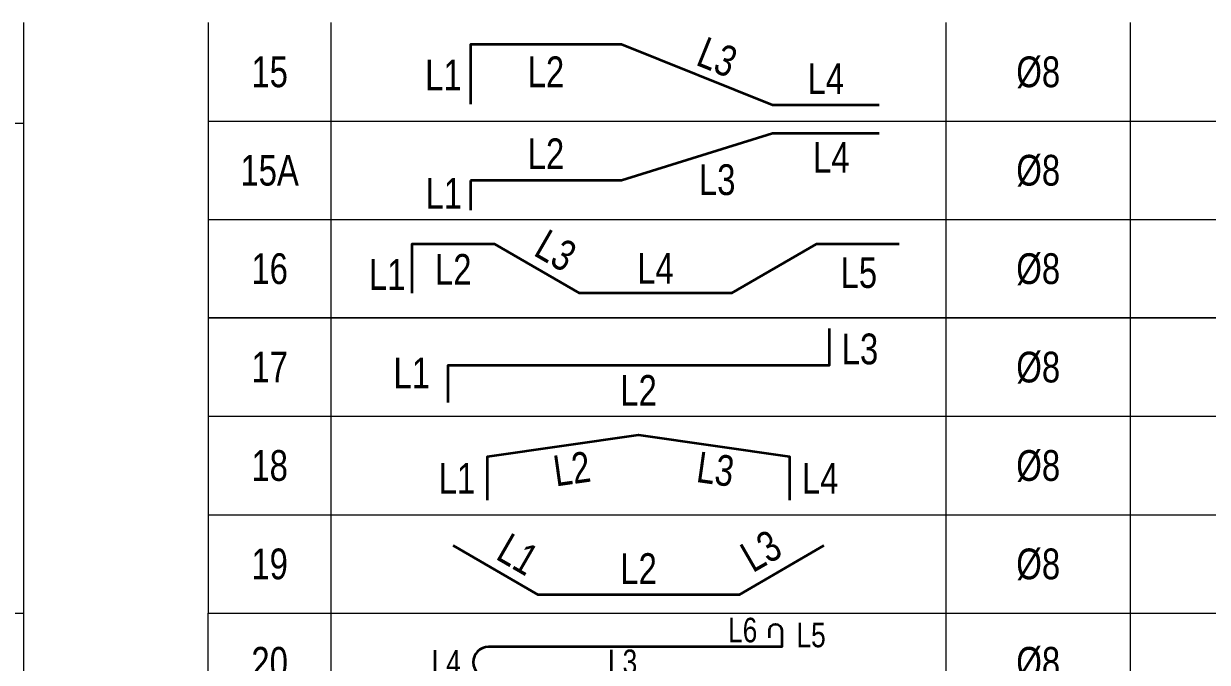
# Model space of a CAD drawing. Header units: millimetres. Extents: x -11352 to 41958, y -3706 to 22926.
# Drawn here: x 19852 to 19948.2, y 5774.3 to 5826.2 of the extents above; entities that cross this region are included whole.
import ezdxf
from ezdxf.enums import TextEntityAlignment as Align

# ---------------------------------------------------------------- set-up
doc = ezdxf.new("R2010")
doc.units = ezdxf.units.MM
for name, color, linetype, lineweight in [('DCE_BaoBeTong', 11, 'Continuous', 20), ('Dce_text', 2, 'Continuous', 30), ('DCE_ThepChu', 1, 'Continuous', 35)]:
    doc.layers.add(name, color=color, linetype=linetype, lineweight=lineweight)
doc.styles.add('Dce_Text', font='roman.shx', dxfattribs={"width": 0.8, "bigfont": 'vnh.shx'})

# ---------------------------------------------------------------- blocks, each defined once
blk = doc.blocks.new('TK4DV')
at = {"layer": 'DCE_BaoBeTong'}
blk.add_lwpolyline([(15, -8), (25, -8), (75, -8), (90, -8), (122.5, -8), (135, -8), (147.5, -8), (167.5, -8), (192.5, -8), (192.5, 0)], dxfattribs=at)
at = {"layer": 'Dce_text', "color": 2, "style": 'Dce_Text', "width": 0.8, "flags": 4}
for tag, p in [('SH', (20, -4)), ('L1', (43.527, -3.571)), ('DK', (82.5, -4)), ('sumL', (100, -4)), ('SKC', (116.25, -4)), ('SL', (128.75, -4)), ('L2', (31.18, -4.319)), ('L3', (54.084, -4.674))]:
    blk.add_attdef(tag, text='', height=2.5, dxfattribs=at).set_placement(p, align=Align.MIDDLE_CENTER)
at = {"layer": 'Dce_text', "color": 2, "style": 'Dce_Text', "width": 0.8}
blk.add_attdef('TSL', text='', height=2.5, dxfattribs=at).set_placement((141.25, -4), align=Align.MIDDLE_CENTER)
at = {"layer": 'Dce_text', "color": 2, "style": 'Dce_Text', "width": 0.8, "flags": 4}
for tag, p in [('Lall', (162.5, -4)), ('KL', (185.5, -4))]:
    blk.add_attdef(tag, text='', height=2.5, dxfattribs=at).set_placement(p, align=Align.MIDDLE_RIGHT)
blk = doc.blocks.new('TK36')
at = {"layer": 'DCE_BaoBeTong'}
blk.add_lwpolyline([(15, -8), (25, -8), (75, -8), (90, -8), (122.5, -8), (135, -8), (147.5, -8), (167.5, -8), (192.5, -8), (192.5, 0)], dxfattribs=at)
at = {"layer": 'Dce_text', "color": 2, "style": 'Dce_Text', "width": 0.8, "flags": 4}
for tag, p in [('SH', (20, -4)), ('L2', (50, -4)), ('DK', (82.5, -4)), ('sumL', (100, -4)), ('SKC', (116.25, -4)), ('SL', (128.75, -4))]:
    blk.add_attdef(tag, text='', height=2.5, dxfattribs=at).set_placement(p, align=Align.MIDDLE_CENTER)
for tag, p in [('L1', (32.743, -4)), ('Lall', (162.5, -4)), ('KL', (185.5, -4)), ('M2', (64.004, -5.215))]:
    blk.add_attdef(tag, text='', height=2.5, dxfattribs=at).set_placement(p, align=Align.MIDDLE_RIGHT)
for tag, p in [('L3', (67.77, -4)), ('M1', (36.226, -5.215))]:
    blk.add_attdef(tag, text='', height=2.5, dxfattribs=at).set_placement(p, align=Align.MIDDLE_LEFT)
at = {"layer": 'Dce_text', "color": 2, "style": 'Dce_Text', "width": 0.8}
blk.add_attdef('TSL', text='', height=2.5, dxfattribs=at).set_placement((141.25, -4), align=Align.MIDDLE_CENTER)
blk = doc.blocks.new('TK15')
at = {"layer": 'DCE_BaoBeTong'}
for p, q in [((0, -8), (0, 0)), ((25, -8), (25, 0)), ((75, -8), (75, 0)), ((90, -8), (90, 0))]:
    blk.add_line(p, q, dxfattribs=at)
for points in [[(15, -8), (25, -8), (75, -8), (90, -8), (122.5, -8), (135, -8), (147.5, -8), (167.5, -8), (192.5, -8), (192.5, 0)], [(15, 0), (15, -8)]]:
    blk.add_lwpolyline(points, dxfattribs=at)
at = {"layer": 'DCE_ThepChu'}
blk.add_lwpolyline([(69.564, -6.707), (60.888, -6.707), (48.607, -1.791), (36.329, -1.791), (36.329, -6.621)], dxfattribs=at)
at = {"layer": 'Dce_text', "color": 2, "style": 'Dce_Text', "width": 0.8}
blk.add_attdef('L3', text='', height=2.5, rotation=338, dxfattribs=at).set_placement((56.407, -2.803), align=Align.MIDDLE_CENTER)
at = {"layer": 'Dce_text', "color": 2, "style": 'Dce_Text', "width": 0.8, "flags": 4}
for tag, p in [('SH', (20, -4)), ('DK', (82.5, -4)), ('sumL', (100, -4)), ('SKC', (116.25, -4)), ('SL', (128.75, -4))]:
    blk.add_attdef(tag, text='', height=2.5, dxfattribs=at).set_placement(p, align=Align.MIDDLE_CENTER)
at = {"layer": 'Dce_text', "color": 2, "style": 'Dce_Text', "width": 0.8}
for tag, p in [('L2', (42.468, -4.001)), ('TSL', (141.25, -4)), ('L4', (65.226, -4.554))]:
    blk.add_attdef(tag, text='', height=2.5, dxfattribs=at).set_placement(p, align=Align.MIDDLE_CENTER)
at = {"layer": 'Dce_text', "color": 2, "style": 'Dce_Text', "width": 0.8, "flags": 4}
for tag, p in [('Lall', (162.5, -4)), ('KL', (185.5, -4))]:
    blk.add_attdef(tag, text='', height=2.5, dxfattribs=at).set_placement(p, align=Align.MIDDLE_RIGHT)
at = {"layer": 'Dce_text', "color": 2, "style": 'Dce_Text', "width": 0.8}
blk.add_attdef('L1', text='', height=2.5, dxfattribs=at).set_placement((35.337, -4.267), align=Align.MIDDLE_RIGHT)
blk = doc.blocks.new('TK16')
at = {"layer": 'DCE_BaoBeTong'}
for p, q in [((0, -8), (0, 0)), ((25, -8), (25, 0)), ((75, -8), (75, 0)), ((90, -8), (90, 0))]:
    blk.add_line(p, q, dxfattribs=at)
for points in [[(15, -8), (25, -8), (75, -8), (90, -8), (122.5, -8), (135, -8), (147.5, -8), (167.5, -8), (192.5, -8), (192.5, 0)], [(15, 0), (15, -8)]]:
    blk.add_lwpolyline(points, dxfattribs=at)
at = {"layer": 'DCE_ThepChu'}
blk.add_lwpolyline([(71.192, -2), (64.438, -2), (57.55, -6), (45.195, -6), (38.307, -2), (31.553, -2), (31.553, -6)], dxfattribs=at)
at = {"layer": 'Dce_text', "color": 2, "style": 'Dce_Text', "width": 0.8}
blk.add_attdef('L3', text='', height=2.5, rotation=330, dxfattribs=at).set_placement((43.274, -2.525), align=Align.MIDDLE_CENTER)
at = {"layer": 'Dce_text', "color": 2, "style": 'Dce_Text', "width": 0.8, "flags": 4}
for tag, p in [('SH', (20, -4)), ('DK', (82.5, -4)), ('sumL', (100, -4)), ('SKC', (116.25, -4)), ('SL', (128.75, -4))]:
    blk.add_attdef(tag, text='', height=2.5, dxfattribs=at).set_placement(p, align=Align.MIDDLE_CENTER)
at = {"layer": 'Dce_text', "color": 2, "style": 'Dce_Text', "width": 0.8}
for tag, p in [('L2', (34.93, -4.061)), ('L4', (51.372, -3.97)), ('TSL', (141.25, -4))]:
    blk.add_attdef(tag, text='', height=2.5, dxfattribs=at).set_placement(p, align=Align.MIDDLE_CENTER)
at = {"layer": 'Dce_text', "color": 2, "style": 'Dce_Text', "width": 0.8, "flags": 4}
for tag, p in [('Lall', (162.5, -4)), ('KL', (185.5, -4))]:
    blk.add_attdef(tag, text='', height=2.5, dxfattribs=at).set_placement(p, align=Align.MIDDLE_RIGHT)
at = {"layer": 'Dce_text', "color": 2, "style": 'Dce_Text', "width": 0.8}
blk.add_attdef('L1', text='', height=2.5, dxfattribs=at).set_placement((31.044, -4.476), align=Align.MIDDLE_RIGHT)
blk.add_attdef('L5', text='', height=2.5, dxfattribs=at).set_placement((66.424, -4.318), align=Align.MIDDLE_LEFT)
blk = doc.blocks.new('TK18')
at = {"layer": 'DCE_BaoBeTong'}
for p, q in [((0, -8), (0, 0)), ((25, -8), (25, 0)), ((75, -8), (75, 0)), ((90, -8), (90, 0))]:
    blk.add_line(p, q, dxfattribs=at)
for points in [[(15, -8), (25, -8), (75, -8), (90, -8), (122.5, -8), (135, -8), (147.5, -8), (167.5, -8), (192.5, -8), (192.5, 0)], [(15, 0), (15, -8)]]:
    blk.add_lwpolyline(points, dxfattribs=at)
at = {"layer": 'DCE_ThepChu'}
blk.add_lwpolyline([(37.721, -6.83), (37.721, -3.272), (50, -1.5), (62.279, -3.272), (62.279, -6.83)], dxfattribs=at)
at = {"layer": 'Dce_text', "color": 2, "style": 'Dce_Text', "width": 0.8, "flags": 4}
for tag, p in [('SH', (20, -4)), ('DK', (82.5, -4)), ('sumL', (100, -4)), ('SKC', (116.25, -4)), ('SL', (128.75, -4))]:
    blk.add_attdef(tag, text='', height=2.5, dxfattribs=at).set_placement(p, align=Align.MIDDLE_CENTER)
at = {"layer": 'Dce_text', "color": 2, "style": 'Dce_Text', "width": 0.8}
for tag, rotation, p in [('L2', 8, (44.572, -4.264)), ('L3', 352, (56.26, -4.298))]:
    blk.add_attdef(tag, text='', height=2.5, rotation=rotation, dxfattribs=at).set_placement(p, align=Align.MIDDLE_CENTER)
blk.add_attdef('TSL', text='', height=2.5, dxfattribs=at).set_placement((141.25, -4), align=Align.MIDDLE_CENTER)
at = {"layer": 'Dce_text', "color": 2, "style": 'Dce_Text', "width": 0.8, "flags": 4}
for tag, p in [('Lall', (162.5, -4)), ('KL', (185.5, -4))]:
    blk.add_attdef(tag, text='', height=2.5, dxfattribs=at).set_placement(p, align=Align.MIDDLE_RIGHT)
at = {"layer": 'Dce_text', "color": 2, "style": 'Dce_Text', "width": 0.8}
blk.add_attdef('L1', text='', height=2.5, dxfattribs=at).set_placement((36.721, -5.051), align=Align.MIDDLE_RIGHT)
blk.add_attdef('L4', text='', height=2.5, dxfattribs=at).set_placement((63.279, -5.051), align=Align.MIDDLE_LEFT)
blk = doc.blocks.new('TK19')
at = {"layer": 'DCE_BaoBeTong'}
for p, q in [((0, -8), (0, 0)), ((25, -8), (25, 0)), ((75, -8), (75, 0)), ((90, -8), (90, 0))]:
    blk.add_line(p, q, dxfattribs=at)
for points in [[(15, -8), (25, -8), (75, -8), (90, -8), (122.5, -8), (135, -8), (147.5, -8), (167.5, -8), (192.5, -8), (192.5, 0)], [(15, 0), (15, -8)]]:
    blk.add_lwpolyline(points, dxfattribs=at)
at = {"layer": 'DCE_ThepChu'}
blk.add_lwpolyline([(65.065, -2.506), (58.177, -6.506), (41.823, -6.506), (34.935, -2.506)], dxfattribs=at)
at = {"layer": 'Dce_text', "color": 2, "style": 'Dce_Text', "width": 0.8}
for tag, rotation, p in [('L1', 330, (40.199, -3.217)), ('L3', 30, (59.948, -2.939))]:
    blk.add_attdef(tag, text='', height=2.5, rotation=rotation, dxfattribs=at).set_placement(p, align=Align.MIDDLE_CENTER)
at = {"layer": 'Dce_text', "color": 2, "style": 'Dce_Text', "width": 0.8, "flags": 4}
for tag, p in [('SH', (20, -4)), ('DK', (82.5, -4)), ('sumL', (100, -4)), ('SKC', (116.25, -4)), ('SL', (128.75, -4))]:
    blk.add_attdef(tag, text='', height=2.5, dxfattribs=at).set_placement(p, align=Align.MIDDLE_CENTER)
at = {"layer": 'Dce_text', "color": 2, "style": 'Dce_Text', "width": 0.8}
for tag, p in [('TSL', (141.25, -4)), ('L2', (50, -4.381))]:
    blk.add_attdef(tag, text='', height=2.5, dxfattribs=at).set_placement(p, align=Align.MIDDLE_CENTER)
at = {"layer": 'Dce_text', "color": 2, "style": 'Dce_Text', "width": 0.8, "flags": 4}
for tag, p in [('Lall', (162.5, -4)), ('KL', (185.5, -4))]:
    blk.add_attdef(tag, text='', height=2.5, dxfattribs=at).set_placement(p, align=Align.MIDDLE_RIGHT)
blk = doc.blocks.new('TK20')
at = {"layer": 'DCE_BaoBeTong'}
for p, q in [((0, -8), (0, 0)), ((15, -8), (15, 0)), ((25, -8), (25, 0)), ((75, -8), (75, 0)), ((90, -8), (90, 0))]:
    blk.add_line(p, q, dxfattribs=at)
at = {"layer": 'DCE_ThepChu'}
blk.add_lwpolyline([(60.637, -2.016), (60.637, -1.391, -1), (61.637, -1.391), (61.637, -2.75), (37.8, -2.75, 1), (37.8, -5.25), (61.637, -5.25), (61.637, -6.609, -1), (60.637, -6.609), (60.637, -5.984)], format="xyb", dxfattribs=at)
at = {"layer": 'Dce_text', "color": 2, "style": 'Dce_Text', "width": 0.8}
for tag, p in [('L6', (59.657, -1.375)), ('L4', (35.55, -4)), ('L1', (59.617, -6.625))]:
    blk.add_attdef(tag, text='', height=2, dxfattribs=at).set_placement(p, align=Align.MIDDLE_RIGHT)
for tag, p in [('L5', (62.84, -1.776)), ('L2', (62.819, -6.146))]:
    blk.add_attdef(tag, text='', height=2, dxfattribs=at).set_placement(p, align=Align.MIDDLE_LEFT)
at = {"layer": 'Dce_text', "color": 2, "style": 'Dce_Text', "width": 0.8, "flags": 4}
for tag, p in [('SH', (20, -4)), ('DK', (82.5, -4)), ('sumL', (100, -4)), ('SKC', (116.25, -4)), ('SL', (128.75, -4))]:
    blk.add_attdef(tag, text='', height=2.5, dxfattribs=at).set_placement(p, align=Align.MIDDLE_CENTER)
at = {"layer": 'Dce_text', "color": 2, "style": 'Dce_Text', "width": 0.8}
for tag, height, p in [('TSL', 2.5, (141.25, -4)), ('L3', 2, (48.701, -3.962))]:
    blk.add_attdef(tag, text='', height=height, dxfattribs=at).set_placement(p, align=Align.MIDDLE_CENTER)
at = {"layer": 'Dce_text', "color": 2, "style": 'Dce_Text', "width": 0.8, "flags": 4}
for tag, p in [('Lall', (162.5, -4)), ('KL', (185.5, -4))]:
    blk.add_attdef(tag, text='', height=2.5, dxfattribs=at).set_placement(p, align=Align.MIDDLE_RIGHT)
blk = doc.blocks.new('TK17')
at = {"layer": 'DCE_BaoBeTong'}
for p, q in [((0, -8), (0, 0)), ((25, -8), (25, 0)), ((75, -8), (75, 0)), ((90, -8), (90, 0))]:
    blk.add_line(p, q, dxfattribs=at)
blk.add_lwpolyline([(15, -8), (25, -8), (75, -8), (90, -8), (122.5, -8), (135, -8), (147.5, -8), (167.5, -8), (192.5, -8), (192.5, 0), (167.5, 0), (147.5, 0), (135, 0), (122.5, 0), (90, 0), (75, 0), (25, 0), (15, 0), (15, -8)], dxfattribs=at)
at = {"layer": 'DCE_ThepChu'}
blk.add_lwpolyline([(65.5, -0.876), (65.5, -3.876), (34.5, -3.876), (34.5, -6.876)], dxfattribs=at)
at = {"layer": 'Dce_text', "color": 2, "style": 'Dce_Text', "width": 0.8}
blk.add_attdef('L3', text='', height=2.5, dxfattribs=at).set_placement((66.517, -2.525), align=Align.MIDDLE_LEFT)
at = {"layer": 'Dce_text', "color": 2, "style": 'Dce_Text', "width": 0.8, "flags": 4}
for tag, p in [('SH', (20, -4)), ('DK', (82.5, -4)), ('sumL', (100, -4)), ('SKC', (116.25, -4)), ('SL', (128.75, -4))]:
    blk.add_attdef(tag, text='', height=2.5, dxfattribs=at).set_placement(p, align=Align.MIDDLE_CENTER)
at = {"layer": 'Dce_text', "color": 2, "style": 'Dce_Text', "width": 0.8}
for tag, p in [('TSL', (141.25, -4)), ('L2', (50, -5.899))]:
    blk.add_attdef(tag, text='', height=2.5, dxfattribs=at).set_placement(p, align=Align.MIDDLE_CENTER)
at = {"layer": 'Dce_text', "color": 2, "style": 'Dce_Text', "width": 0.8, "flags": 4}
for tag, p in [('Lall', (162.5, -4)), ('KL', (185.5, -4))]:
    blk.add_attdef(tag, text='', height=2.5, dxfattribs=at).set_placement(p, align=Align.MIDDLE_RIGHT)
at = {"layer": 'Dce_text', "color": 2, "style": 'Dce_Text', "width": 0.8}
blk.add_attdef('L1', text='', height=2.5, dxfattribs=at).set_placement((33.044, -4.476), align=Align.MIDDLE_RIGHT)
blk = doc.blocks.new('TK15A')
at = {"layer": 'DCE_BaoBeTong'}
for p, q in [((0, -8), (0, 0)), ((25, -8), (25, 0)), ((75, -8), (75, 0)), ((90, -8), (90, 0))]:
    blk.add_line(p, q, dxfattribs=at)
for points in [[(15, -8), (25, -8), (75, -8), (90, -8), (122.5, -8), (135, -8), (147.5, -8), (167.5, -8), (192.5, -8), (192.5, 0)], [(15, 0), (15, -8)]]:
    blk.add_lwpolyline(points, dxfattribs=at)
at = {"layer": 'DCE_ThepChu'}
for p, q in [((60.888, -1.018), (48.607, -4.835)), ((69.564, -1.018), (60.888, -1.018)), ((48.607, -4.835), (36.329, -4.835)), ((36.329, -4.835), (36.329, -7.233))]:
    blk.add_line(p, q, dxfattribs=at)
at = {"layer": 'Dce_text', "color": 2, "style": 'Dce_Text', "width": 0.8}
for tag, p in [('L2', (42.468, -2.663)), ('L4', (65.676, -2.954)), ('TSL', (141.25, -4)), ('L3', (56.394, -4.766))]:
    blk.add_attdef(tag, text='', height=2.5, dxfattribs=at).set_placement(p, align=Align.MIDDLE_CENTER)
at = {"layer": 'Dce_text', "color": 2, "style": 'Dce_Text', "width": 0.8, "flags": 4}
for tag, p in [('SH', (20, -4)), ('DK', (82.5, -4)), ('sumL', (100, -4)), ('SKC', (116.25, -4)), ('SL', (128.75, -4))]:
    blk.add_attdef(tag, text='', height=2.5, dxfattribs=at).set_placement(p, align=Align.MIDDLE_CENTER)
for tag, p in [('Lall', (162.5, -4)), ('KL', (185.5, -4))]:
    blk.add_attdef(tag, text='', height=2.5, dxfattribs=at).set_placement(p, align=Align.MIDDLE_RIGHT)
at = {"layer": 'Dce_text', "color": 2, "style": 'Dce_Text', "width": 0.8}
blk.add_attdef('L1', text='', height=2.5, dxfattribs=at).set_placement((35.65, -5.885), align=Align.MIDDLE_RIGHT)
blk = doc.blocks.new('Block_ALL')
for name, p in [('TK4DV', (19659.471, 5826.118)), ('TK36', (19659.471, 5786.292))]:
    blk.add_blockref(name, p)
ref = blk.add_blockref('TK15', (19851.971, 5826.292))
ref.add_attrib('L4', 'L4', dxfattribs={"layer": 'Dce_text', "color": 2, "height": 2.5, "style": 'Dce_Text', "width": 0.8}).set_placement((19917.197, 5821.738), align=Align.MIDDLE_CENTER)
ref.add_attrib('L3', 'L3', dxfattribs={"layer": 'Dce_text', "color": 2, "height": 2.5, "rotation": 338, "style": 'Dce_Text', "width": 0.8}).set_placement((19908.378, 5823.489), align=Align.MIDDLE_CENTER)
ref.add_attrib('L2', 'L2', dxfattribs={"layer": 'Dce_text', "color": 2, "height": 2.5, "style": 'Dce_Text', "width": 0.8}).set_placement((19894.439, 5822.291), align=Align.MIDDLE_CENTER)
ref.add_attrib('L1', 'L1', dxfattribs={"layer": 'Dce_text', "color": 2, "height": 2.5, "style": 'Dce_Text', "width": 0.8}).set_placement((19887.59, 5822.025), align=Align.MIDDLE_RIGHT)
ref.add_attrib('DK', 'Ø8', dxfattribs={"layer": 'Dce_text', "color": 2, "height": 2.5, "style": 'Dce_Text', "width": 0.8}).set_placement((19934.471, 5822.292), align=Align.MIDDLE_CENTER)
ref.add_attrib('SH', '15', dxfattribs={"layer": 'Dce_text', "color": 2, "height": 2.5, "style": 'Dce_Text', "width": 0.8}).set_placement((19871.971, 5822.292), align=Align.MIDDLE_CENTER)
ref = blk.add_blockref('TK15A', (19851.971, 5818.292))
ref.add_attrib('L4', 'L4', dxfattribs={"layer": 'Dce_text', "color": 2, "height": 2.5, "style": 'Dce_Text', "width": 0.8}).set_placement((19917.647, 5815.337), align=Align.MIDDLE_CENTER)
ref.add_attrib('L3', 'L3', dxfattribs={"layer": 'Dce_text', "color": 2, "height": 2.5, "style": 'Dce_Text', "width": 0.8}).set_placement((19908.365, 5813.525), align=Align.MIDDLE_CENTER)
ref.add_attrib('L2', 'L2', dxfattribs={"layer": 'Dce_text', "color": 2, "height": 2.5, "style": 'Dce_Text', "width": 0.8}).set_placement((19894.439, 5815.629), align=Align.MIDDLE_CENTER)
ref.add_attrib('L1', 'L1', dxfattribs={"layer": 'Dce_text', "color": 2, "height": 2.5, "style": 'Dce_Text', "width": 0.8}).set_placement((19887.62, 5812.407), align=Align.MIDDLE_RIGHT)
ref.add_attrib('DK', 'Ø8', dxfattribs={"layer": 'Dce_text', "color": 2, "height": 2.5, "style": 'Dce_Text', "width": 0.8}).set_placement((19934.471, 5814.292), align=Align.MIDDLE_CENTER)
ref.add_attrib('SH', '15A', dxfattribs={"layer": 'Dce_text', "color": 2, "height": 2.5, "style": 'Dce_Text', "width": 0.8}).set_placement((19871.971, 5814.292), align=Align.MIDDLE_CENTER)
ref = blk.add_blockref('TK16', (19851.971, 5810.292))
ref.add_attrib('SH', '16', dxfattribs={"layer": 'Dce_text', "color": 2, "height": 2.5, "style": 'Dce_Text', "width": 0.8}).set_placement((19871.971, 5806.292), align=Align.MIDDLE_CENTER)
ref.add_attrib('DK', 'Ø8', dxfattribs={"layer": 'Dce_text', "color": 2, "height": 2.5, "style": 'Dce_Text', "width": 0.8}).set_placement((19934.471, 5806.292), align=Align.MIDDLE_CENTER)
ref.add_attrib('L1', 'L1', dxfattribs={"layer": 'Dce_text', "color": 2, "height": 2.5, "style": 'Dce_Text', "width": 0.8}).set_placement((19883.015, 5805.816), align=Align.MIDDLE_RIGHT)
ref.add_attrib('L2', 'L2', dxfattribs={"layer": 'Dce_text', "color": 2, "height": 2.5, "style": 'Dce_Text', "width": 0.8}).set_placement((19886.901, 5806.231), align=Align.MIDDLE_CENTER)
ref.add_attrib('L3', 'L3', dxfattribs={"layer": 'Dce_text', "color": 2, "height": 2.5, "rotation": 330, "style": 'Dce_Text', "width": 0.8}).set_placement((19895.245, 5807.767), align=Align.MIDDLE_CENTER)
ref.add_attrib('L4', 'L4', dxfattribs={"layer": 'Dce_text', "color": 2, "height": 2.5, "style": 'Dce_Text', "width": 0.8}).set_placement((19903.343, 5806.322), align=Align.MIDDLE_CENTER)
ref.add_attrib('L5', 'L5', dxfattribs={"layer": 'Dce_text', "color": 2, "height": 2.5, "style": 'Dce_Text', "width": 0.8}).set_placement((19918.395, 5805.974), align=Align.MIDDLE_LEFT)
ref = blk.add_blockref('TK17', (19851.971, 5802.292))
ref.add_attrib('L3', 'L3', dxfattribs={"layer": 'Dce_text', "color": 2, "height": 2.5, "style": 'Dce_Text', "width": 0.8}).set_placement((19918.488, 5799.767), align=Align.MIDDLE_LEFT)
ref.add_attrib('L2', 'L2', dxfattribs={"layer": 'Dce_text', "color": 2, "height": 2.5, "style": 'Dce_Text', "width": 0.8}).set_placement((19901.971, 5796.392), align=Align.MIDDLE_CENTER)
ref.add_attrib('L1', 'L1', dxfattribs={"layer": 'Dce_text', "color": 2, "height": 2.5, "style": 'Dce_Text', "width": 0.8}).set_placement((19885.015, 5797.816), align=Align.MIDDLE_RIGHT)
ref.add_attrib('DK', 'Ø8', dxfattribs={"layer": 'Dce_text', "color": 2, "height": 2.5, "style": 'Dce_Text', "width": 0.8}).set_placement((19934.471, 5798.292), align=Align.MIDDLE_CENTER)
ref.add_attrib('SH', '17', dxfattribs={"layer": 'Dce_text', "color": 2, "height": 2.5, "style": 'Dce_Text', "width": 0.8}).set_placement((19871.971, 5798.292), align=Align.MIDDLE_CENTER)
ref = blk.add_blockref('TK18', (19851.971, 5794.292))
ref.add_attrib('L4', 'L4', dxfattribs={"layer": 'Dce_text', "color": 2, "height": 2.5, "style": 'Dce_Text', "width": 0.8}).set_placement((19915.25, 5789.241), align=Align.MIDDLE_LEFT)
ref.add_attrib('L3', 'L3', dxfattribs={"layer": 'Dce_text', "color": 2, "height": 2.5, "rotation": 352, "style": 'Dce_Text', "width": 0.8}).set_placement((19908.231, 5789.993), align=Align.MIDDLE_CENTER)
ref.add_attrib('L2', 'L2', dxfattribs={"layer": 'Dce_text', "color": 2, "height": 2.5, "rotation": 8, "style": 'Dce_Text', "width": 0.8}).set_placement((19896.543, 5790.028), align=Align.MIDDLE_CENTER)
ref.add_attrib('L1', 'L1', dxfattribs={"layer": 'Dce_text', "color": 2, "height": 2.5, "style": 'Dce_Text', "width": 0.8}).set_placement((19888.692, 5789.241), align=Align.MIDDLE_RIGHT)
ref.add_attrib('DK', 'Ø8', dxfattribs={"layer": 'Dce_text', "color": 2, "height": 2.5, "style": 'Dce_Text', "width": 0.8}).set_placement((19934.471, 5790.292), align=Align.MIDDLE_CENTER)
ref.add_attrib('SH', '18', dxfattribs={"layer": 'Dce_text', "color": 2, "height": 2.5, "style": 'Dce_Text', "width": 0.8}).set_placement((19871.971, 5790.292), align=Align.MIDDLE_CENTER)
ref = blk.add_blockref('TK19', (19851.971, 5786.292))
ref.add_attrib('SH', '19', dxfattribs={"layer": 'Dce_text', "color": 2, "height": 2.5, "style": 'Dce_Text', "width": 0.8}).set_placement((19871.971, 5782.292), align=Align.MIDDLE_CENTER)
ref.add_attrib('DK', 'Ø8', dxfattribs={"layer": 'Dce_text', "color": 2, "height": 2.5, "style": 'Dce_Text', "width": 0.8}).set_placement((19934.471, 5782.292), align=Align.MIDDLE_CENTER)
ref.add_attrib('L1', 'L1', dxfattribs={"layer": 'Dce_text', "color": 2, "height": 2.5, "rotation": 330, "style": 'Dce_Text', "width": 0.8}).set_placement((19892.17, 5783.075), align=Align.MIDDLE_CENTER)
ref.add_attrib('L2', 'L2', dxfattribs={"layer": 'Dce_text', "color": 2, "height": 2.5, "style": 'Dce_Text', "width": 0.8}).set_placement((19901.971, 5781.91), align=Align.MIDDLE_CENTER)
ref.add_attrib('L3', 'L3', dxfattribs={"layer": 'Dce_text', "color": 2, "height": 2.5, "rotation": 30, "style": 'Dce_Text', "width": 0.8}).set_placement((19911.919, 5783.353), align=Align.MIDDLE_CENTER)
ref = blk.add_blockref('TK20', (19851.971, 5778.292))
ref.add_attrib('L5', 'L5', dxfattribs={"layer": 'Dce_text', "color": 2, "height": 2, "style": 'Dce_Text', "width": 0.8}).set_placement((19914.81, 5776.516), align=Align.MIDDLE_LEFT)
ref.add_attrib('L6', 'L6', dxfattribs={"layer": 'Dce_text', "color": 2, "height": 2, "style": 'Dce_Text', "width": 0.8}).set_placement((19911.628, 5776.917), align=Align.MIDDLE_RIGHT)
ref.add_attrib('L4', 'L4', dxfattribs={"layer": 'Dce_text', "color": 2, "height": 2, "style": 'Dce_Text', "width": 0.8}).set_placement((19887.52, 5774.292), align=Align.MIDDLE_RIGHT)
ref.add_attrib('L3', 'L3', dxfattribs={"layer": 'Dce_text', "color": 2, "height": 2, "style": 'Dce_Text', "width": 0.8}).set_placement((19900.672, 5774.33), align=Align.MIDDLE_CENTER)
ref.add_attrib('DK', 'Ø8', dxfattribs={"layer": 'Dce_text', "color": 2, "height": 2.5, "style": 'Dce_Text', "width": 0.8}).set_placement((19934.471, 5774.292), align=Align.MIDDLE_CENTER)
ref.add_attrib('SH', '20', dxfattribs={"layer": 'Dce_text', "color": 2, "height": 2.5, "style": 'Dce_Text', "width": 0.8}).set_placement((19871.971, 5774.292), align=Align.MIDDLE_CENTER)

msp = doc.modelspace()

# ---------------------------------------------------------------- block references
msp.add_blockref('Block_ALL', (0, 0))

doc.saveas('drawing.dxf')
